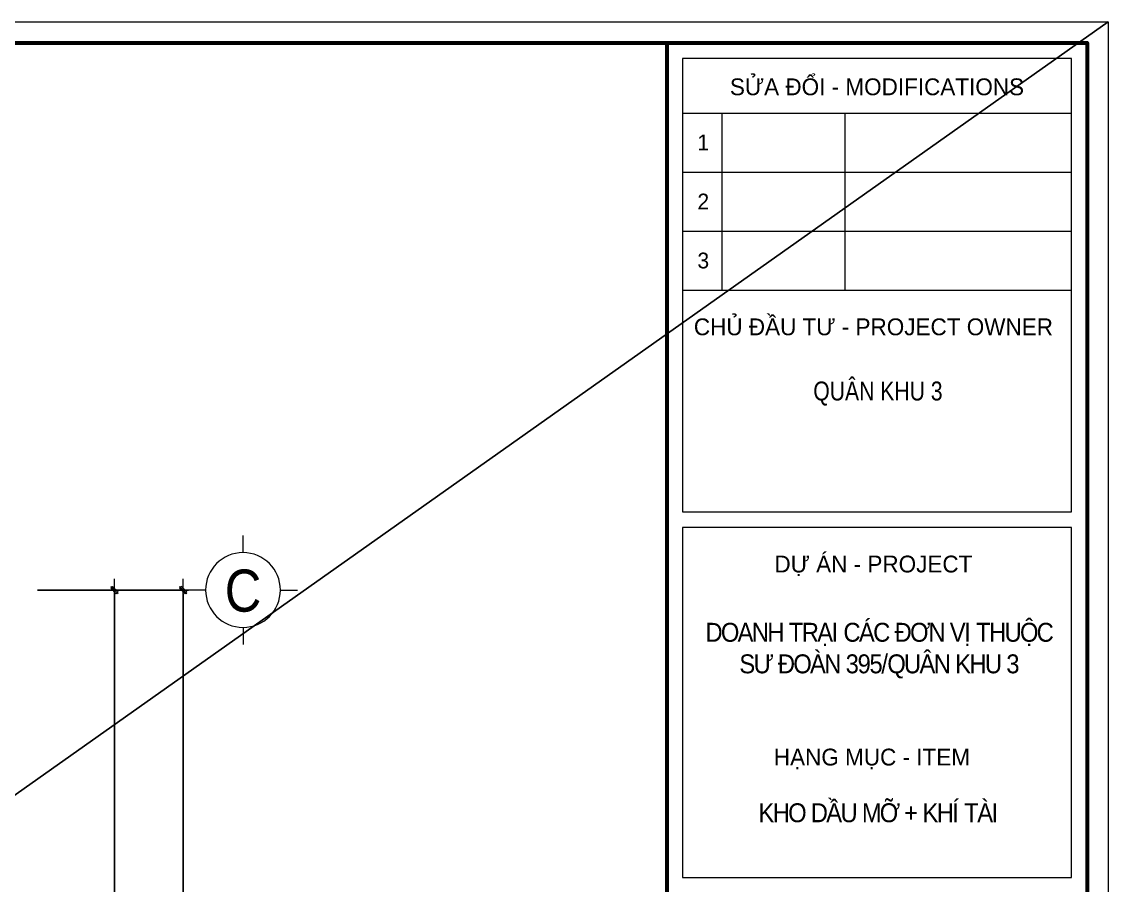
# Model space of a CAD drawing. Header units: millimetres. Extents: x -295047 to 263296, y -724756 to -308748.
# Drawn here: x 54461 to 61696, y -350355 to -344605 of the extents above; entities that cross this region are included whole.
import ezdxf
from ezdxf.enums import TextEntityAlignment as Align

# ---------------------------------------------------------------- set-up
doc = ezdxf.new("R2010")
doc.units = ezdxf.units.MM
doc.header["$MEASUREMENT"] = 0
doc.header["$PDMODE"] = 32
doc.layers.get('Defpoints').update_dxf_attribs({"color": 1})
for name, color, linetype, lineweight in [('08. Net Text', 3, 'Continuous', 13), ('Khungten_LCDI', 7, 'Continuous', 5), ('LC Dim', 8, 'Continuous', 18), ('LC ISO', 153, 'Continuous', 13), ('LC Net manh', 219, 'Continuous', 5), ('LC Net thay', 7, 'Continuous', 25), ('LC Text1', 3, 'Continuous', 20)]:
    doc.layers.add(name, color=color, linetype=linetype, lineweight=lineweight)
doc.layers.add('KCS_Plotter', color=11, linetype='Continuous', plot=False)
doc.styles.add('HOATBIF', font='hoatbif.shx', dxfattribs={"width": 0.7})
doc.styles.add('Khungten', font='VHAVAN.TTF', dxfattribs={"width": 0.9, "height": 5000})
doc.styles.add('LC 1', font='VHAVANB.TTF')
doc.styles.add('Text Khung Ten', font='VHAVAN.TTF')
doc.styles.add('Title', font='VHBLACK.TTF', dxfattribs={"width": 0.8})
doc.dimstyles.new('1-125', dxfattribs={"dimscale": 120, "dimtxt": 2.5, "dimasz": 0.35, "dimexe": 0.5, "dimexo": 1, "dimgap": 0.8, "dimtad": 1, "dimdec": 0, "dimzin": 0, "dimdsep": 46, "dimtxsty": 'HOATBIF', "dimblk1": 'DOT', "dimblk2": 'DOT', "dimsah": 1, "dimcen": -1, "dimdle": 1, "dimclrd": 256, "dimclre": 256, "dimclrt": 4, "dimadec": 3, "dimazin": 2, "dimtfac": 0.333333, "dimtdec": 0, "dimtix": 1, "dimtmove": 2, "dimatfit": 3, "dimldrblk": 'DOT', "dimfxl": 1, "dimtvp": 0.833333, "dimtolj": 1, "dimtzin": 0, "dimarcsym": 0})

# ---------------------------------------------------------------- blocks, each defined once
blk = doc.blocks.new('DOT')
at = {"layer": 'LC Dim'}
blk.add_line((-3, 0), (3, 0), dxfattribs=at)
at = {"layer": 'LC Dim', "color": 4}
blk.add_line((-1, -1), (1, 1), dxfattribs=at)
blk.add_lwpolyline([(0.5, 1), (-1, -0.5), (-0.5, -1), (1, 0.5)], close=True, dxfattribs=at)
blk = doc.blocks.new('*D957')
at = {"layer": 'Defpoints', "color": 0, "ltscale": 2, "transparency": 16777216}
for p in [(54496.5, -348389), (55078.8, -348389), (54496.5, -354389)]:
    blk.add_point(p, dxfattribs=at)
at = {"layer": 'LC Dim', "lineweight": -2, "ltscale": 2, "transparency": 16777216}
for p, q in [((54566.5, -348389), (55113.8, -348389)), ((55078.8, -354364.5), (55078.8, -348413.5)), ((54566.5, -354389), (55113.8, -354389))]:
    blk.add_line(p, q, dxfattribs=at)
at = {"layer": 'LC Dim', "lineweight": -2, "ltscale": 2, "transparency": 16777216, "xscale": 24.5, "yscale": 24.5, "zscale": 24.5}
for p, rotation in [((55078.8, -348389), 90), ((55078.8, -354389), 270)]:
    blk.add_blockref('DOT', p, dxfattribs=dict(at, rotation=rotation))
at = {"layer": 'LC Dim', "color": 4, "ltscale": 2, "transparency": 16777216, "insert": (54935.3, -351389), "char_height": 175, "attachment_point": 5, "rotation": 90, "style": 'HOATBIF'}
blk.add_mtext('\\A1;6000', dxfattribs=at)
blk = doc.blocks.new('_Dot')
at = {"color": 0, "linetype": 'ByBlock', "lineweight": -2}
blk.add_line((-0.5, 0), (-1, 0), dxfattribs=at)
at = {"color": 0, "linetype": 'ByBlock', "const_width": 0.5}
blk.add_lwpolyline([(-0.25, 0, 1), (0.25, 0, 1)], format="xyb", close=True, dxfattribs=at)
blk = doc.blocks.new('*D958')
at = {"layer": 'Defpoints', "color": 0, "ltscale": 2, "transparency": 16777216}
for p in [(54496.5, -348389), (54496.5, -355889), (55536.7, -355889)]:
    blk.add_point(p, dxfattribs=at)
at = {"layer": 'LC Dim', "lineweight": -2, "ltscale": 2, "transparency": 16777216}
for p, q in [((54566.5, -348389), (55571.7, -348389)), ((55536.7, -348413.5), (55536.7, -355864.5)), ((54566.5, -355889), (55571.7, -355889))]:
    blk.add_line(p, q, dxfattribs=at)
at = {"layer": 'LC Dim', "lineweight": -2, "ltscale": 2, "transparency": 16777216, "xscale": 24.5, "yscale": 24.5, "zscale": 24.5}
for p, rotation in [((55536.7, -348389), 90), ((55536.7, -355889), 270)]:
    blk.add_blockref('DOT', p, dxfattribs=dict(at, rotation=rotation))
at = {"layer": 'LC Dim', "color": 4, "ltscale": 2, "transparency": 16777216, "insert": (55393.2, -352139), "char_height": 175, "attachment_point": 5, "rotation": 90, "style": 'HOATBIF'}
blk.add_mtext('\\A1;7500', dxfattribs=at)
blk = doc.blocks.new('TTRUC')
at = {"layer": 'LC ISO'}
for p, q in [((0, 6.95), (0, 10.13)), ((-6.95, 0), (-10.13, 0)), ((6.95, 0), (10.13, 0)), ((0, -6.95), (0, -10.13))]:
    blk.add_line(p, q, dxfattribs=at)
at = {"layer": 'LC Net manh'}
blk.add_circle((0, 0), 6.95, dxfattribs=at)
blk = doc.blocks.new('lcdi KC')
at = {"layer": 'Defpoints', "lineweight": 0}
blk.add_lwpolyline([(-1200, -14850), (-1200, 14850), (40800, 14850), (40800, -14850)], close=True, dxfattribs=at)
at = {"layer": 'Khungten_LCDI', "color": 5, "lineweight": 60}
blk.add_line((36600, 14650), (36600, -14650), dxfattribs=at)
at = {"layer": 'Khungten_LCDI', "color": 5, "lineweight": 25}
blk.add_line((40600, -14650), (40600, 14650), dxfattribs=at)
at = {"layer": 'Khungten_LCDI', "color": 9, "lineweight": 15}
for p, q in [((36750, 13981), (40450, 13981)), ((37123, 13981), (37123, 12297)), ((38293, 13981), (38293, 12297)), ((36750, 13420), (40450, 13420)), ((36750, 12858), (40450, 12858)), ((36750, 12297), (40450, 12297))]:
    blk.add_line(p, q, dxfattribs=at)
at = {"layer": 'Khungten_LCDI', "color": 5, "lineweight": 60}
blk.add_lwpolyline([(0, -14650), (0, 14650), (40600, 14650), (40600, -14650)], close=True, dxfattribs=at)
at = {"layer": 'Khungten_LCDI', "color": 9, "lineweight": 15}
for points in [[(36750, 10190), (40450, 10190), (40450, 14500), (36750, 14500)], [(36750, 6712), (40450, 6712), (40450, 10040), (36750, 10040)]]:
    blk.add_lwpolyline(points, close=True, dxfattribs=at)
at = {"color": 7, "style": 'Khungten'}
for s, p in [('söa ®æi - modifications', (38600, 14151)), ('chñ ®Çu t\xad - project owner', (38566, 11868)), ('dù ¸n - project', (38566, 9612)), ('h¹ng môc - item', (38552, 7776))]:
    blk.add_text(s, height=160, dxfattribs=at).set_placement(p, align=Align.CENTER)
at = {"color": 4, "char_height": 180, "attachment_point": 5, "style": 'Khungten'}
for s, insert, width in [('{\\f.VnArialH|b0|i0|c0|p34;\\W0.8;qu©n khu 3}', (38609, 11313), 2315.24), ('{\\f.VnArialH|b0|i0|c0|p34;\\W0.9;\\T0.9;doanh tr¹i c¸c ®¬n vÞ thuéc s\xad ®oµn 395/qu©n khu 3}', (38617, 8868), 3461.97), ('{\\f.VnArialH|b0|i0|c0|p34;\\T0.9;kho dÇu mì + khÝ tµi}', (38609, 7325), 3712.56)]:
    blk.add_mtext(s, dxfattribs=dict(at, insert=insert, width=width))
at = {"color": 7, "style": 'Khungten', "width": 0.8}
for tag, p in [('REVISION', (39499, -10746)), ('NGAYHT', (39546, -11609))]:
    blk.add_attdef(tag, text='', height=200, dxfattribs=at).set_placement(p, align=Align.CENTER)
at = {"layer": '08. Net Text', "color": 7, "style": 'Text Khung Ten'}
blk.add_text('1', height=150, dxfattribs=at).set_placement((36892, 13627))
at = {"layer": '08. Net Text', "color": 7, "ltscale": 2, "style": 'Text Khung Ten'}
for s, p in [('2', (36892, 13065)), ('3', (36892, 12504))]:
    blk.add_text(s, height=150, dxfattribs=at).set_placement(p)
at = {"layer": 'LC Text1', "style": 'Title', "width": 1.485915}
for tag, p, p2 in [('TENBANVE1', (36913, -8886), (40339, -8886)), ('TENBANVE2', (36913, -9562), (40339, -9562))]:
    blk.add_attdef(tag, text='', height=250, dxfattribs=at).set_placement(p, p2, align=Align.FIT)
at = {"layer": 'LC Text1', "style": 'Title', "width": 0.7}
blk.add_attdef('SOBANVE', text='', height=250, dxfattribs=at).set_placement((39562, -13896), align=Align.CENTER)

msp = doc.modelspace()

# ---------------------------------------------------------------- linework, layer by layer
at = {"layer": 'KCS_Plotter', "ltscale": 2}
msp.add_line((32295.8, -365395.3), (61695.8, -344605.3), dxfattribs=at)

# ---------------------------------------------------------------- block references
at = {"layer": 'LC ISO', "xscale": -35.81723126799241, "yscale": 35.81723126799241, "zscale": 35.81723126799241}
msp.add_blockref('TTRUC', (55934.6, -348389), dxfattribs=at)
at = {"layer": 'LC Net thay', "xscale": 0.7000000000000064, "yscale": 0.7000000000000064, "zscale": 0.7000000000000064}
msp.add_blockref('lcdi KC', (33135.8, -355000.3), dxfattribs=at)

# ---------------------------------------------------------------- texts
at = {"layer": 'LC Text1', "ltscale": 0.2, "style": 'LC 1', "width": 0.9}
msp.add_text('c', height=280.4, dxfattribs=at).set_placement((55934.8, -348617.2), align=Align.BOTTOM_CENTER)

# ---------------------------------------------------------------- dimensions: what is measured, and where the dimension line sits
at = {"layer": 'LC Dim', "ltscale": 2}
for base, p1, p2, picture, middle in [((55078.8, -348389), (54496.5, -354389), (54496.5, -348389), '*D957', (54935.3, -351389)), ((55536.7, -355889), (54496.5, -348389), (54496.5, -355889), '*D958', (55393.2, -352139))]:
    dim = msp.add_linear_dim(base=base, p1=p1, p2=p2, angle=90, dimstyle='1-125', override={"dimscale": 70}, dxfattribs=at)
    dim.commit()
    dim.dimension.update_dxf_attribs({"geometry": picture, "text_midpoint": middle})

doc.saveas('drawing.dxf')
